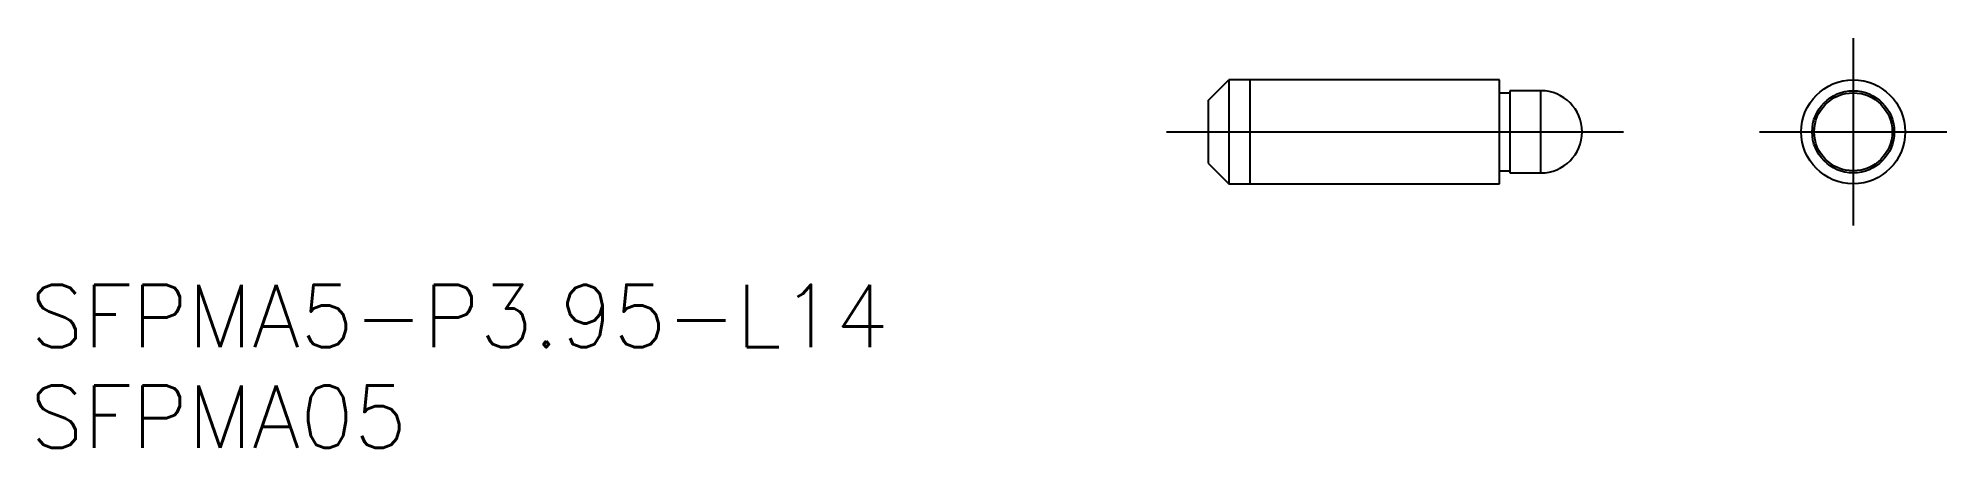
# Model space of a CAD drawing. Extents: x -56.3 to 35.5, y -15.2 to 4.5.
import ezdxf

# ---------------------------------------------------------------- set-up
doc = ezdxf.new("R2010")
doc.units = 0
doc.linetypes.add('CENTER', pattern=[50.8, 31.75, -6.35, 6.35, -6.35])
doc.linetypes.add('DASHED', pattern=[19.05, 12.7, -6.35])
doc.layers.get('0').update_dxf_attribs({"linetype": 'CONTINUOUS'})
doc.layers.add('CENTER', color=1, linetype='CENTER')
doc.styles.get("Standard").update_dxf_attribs({"font": 'txt.shx', "height": 3, "bigfont": 'bigfont.shx'})

# ---------------------------------------------------------------- blocks, each defined once
blk = doc.blocks.new('*U2')
at = {"color": 7, "linetype": 'CONTINUOUS'}
blk.add_text('SFPMA5-P3.95-L14', height=3, dxfattribs=at).set_placement((-56.641, -10.352))
blk = doc.blocks.new('*U3')
at = {"color": 7, "linetype": 'CONTINUOUS'}
blk.add_text('SFPMA05', height=3, dxfattribs=at).set_placement((-56.641, -15.185))

msp = doc.modelspace()

# ---------------------------------------------------------------- linework, layer by layer
at = {"color": 7, "linetype": 'CONTINUOUS'}
for p, q in [((0, 1.5), (1, 2.5)), ((14, 2.5), (1, 2.5)), ((1, 2.5), (1, -2.5)), ((2, 2.5), (2, -2.5)), ((14, -2.5), (14, 2.5)), ((14, 1.875), (14.5, 1.875)), ((16, 1.975), (14.5, 1.975)), ((14.5, 1.975), (14.5, -1.975)), ((16, -1.975), (16, 1.975)), ((0, 1.5), (0, -1.5)), ((0, -1.5), (1, -2.5)), ((1, -2.5), (14, -2.5)), ((14, -1.875), (14.5, -1.875)), ((14.5, -1.975), (16, -1.975))]:
    msp.add_line(p, q, dxfattribs=at)
for radius in [2.5, 1.975]:
    msp.add_circle((31.014, 0), radius, dxfattribs=at)
at = {"color": 3, "linetype": 'DASHED'}
msp.add_circle((31.014, 0), 1.875, dxfattribs=at)
at = {"color": 7, "linetype": 'CONTINUOUS'}
msp.add_arc((16, 0), 1.975, 270, 90, dxfattribs=at)
at = {"layer": 'CENTER', "color": 1, "linetype": 'CENTER'}
for p, q in [((31.014, 4.5), (31.014, -4.5)), ((-2, 0), (19.975, 0)), ((26.514, 0), (35.514, 0))]:
    msp.add_line(p, q, dxfattribs=at)

# ---------------------------------------------------------------- block references
at = {"color": 7, "linetype": 'CONTINUOUS'}
for name in ['*U2', '*U3']:
    msp.add_blockref(name, (0, 0), dxfattribs=at)

doc.saveas('drawing.dxf')
